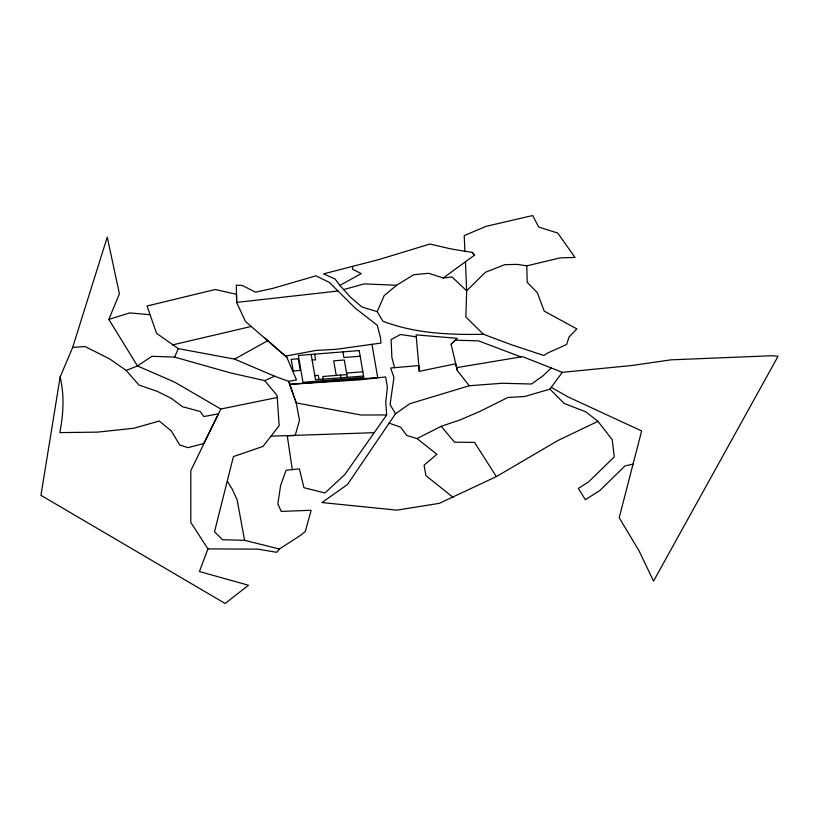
<?xml version="1.0" encoding="UTF-8"?>
<svg xmlns="http://www.w3.org/2000/svg" width="819" height="819" viewBox="0 0 819 819"><rect width="100%" height="100%" fill="white"/><g stroke="black" fill="none" stroke-linecap="round" stroke-linejoin="round"><path stroke-width="1.23" d="M60.145 376.965L40.95 495.311L225.123 603.46L248.464 585.247L199.437 571.539L207.934 548.884L190.796 522.43L190.796 470.669L218.468 413.82L203.859 416.574L200.174 411.507L182.504 406.726L171.212 398.29L157.412 391.421L139.025 385.053L126.146 370.413L109.623 358.906L84.91 346.498L72.645 347.461L60.145 376.965C64.486 395.137 63.472 414.353 59.797 432.596L97.41 432.135L133.968 428.235L159.285 421.027L171.366 430.989L179.678 444.942L187.991 447.665L203.736 443.56L220.843 409.039L277.252 397.491L277.006 395.413L264.721 380.62L230.661 372.952L174.621 357.115L151.914 356.296L137.5 365.96L126.146 370.413M338.022 291.021L236.64 302.385L236.312 285.145L242.363 285.493L255.456 292.158L272.266 288.523L316.011 275.829L329.433 282.473L355.17 308.077L377.334 325.348L380.518 337.868L380.999 343.069L336.036 349.324L315.796 350.46L285.503 356.132L245.475 321.509L236.64 302.385L236.558 294.359L215.284 289.496L147.072 305.999L156.552 333.313L178.317 348.618L234.592 359.121L274.631 376.228L288.677 381.378L289.731 384.326L359.275 379.883L385.647 376.965L387.397 387.203L385.749 401.945L386.65 414.957L344.738 474.662L324.948 492.956L303.921 487.694L299.406 468.867L286.118 470.26L280.641 485.401L277.825 503.859L281.204 511.394L311.159 510.278L305.344 531.326L300.778 535.176L279.433 548.986L244.594 540.345L222.584 539.711L214.506 531.777L233.425 456.582L262.971 446.447L279.146 425.685L277.252 397.491M72.645 347.461L107.248 237.121L119.4 293.816L108.825 319.41L137.5 365.96L174.621 382.115L220.843 409.039M174.621 357.115L178.317 348.618M483.415 334.265C449.631 335.012 414.762 333.435 382.903 321.222L377.19 311.66L384.234 295.536L396.591 285.278L413.595 274.744L428.685 273.3L443.263 277.979L452.027 276.976L466.656 290.817L465.857 317.025L483.415 334.265L511.67 344.83L543.806 355.487L547.962 352.876L566.676 344.451L569.01 337.008L576.863 328.921L544.195 311.097L537.366 292.721L527.201 282.32L526.801 265.868L559.971 257.913L574.989 257.453L557.77 233.057L538.677 227.037L532.708 215.54L485.892 226.392L464.219 235.626L464.905 251.269L472.266 252.354L474.518 255.139L443.263 277.979M551.259 387.346L568.243 397L641.635 430.948L619.195 517.71L639.178 551.044L653.531 581.142L778.05 356.285L772.491 355.712L670.956 359.848L632.114 365.469L562.274 372.348L551.269 367.956L543.284 375.593L531.521 384.019L502.149 383.272L469.277 385.749L409.838 403.706L395.536 413.728L347.522 484.479L321.949 502.559L396.918 510.135L439.363 503.337L496.365 476.607L557.903 440.509L597.962 421.355L612.202 439.68L614.27 456.859L588.626 481.879L578.337 488.411L585.35 499.692L599.856 490.489L625.051 465.898L633.056 464.107M388.871 423.034L400.645 427.201L406.756 435.452L417.045 438.574L441.195 426.289L459.807 420.014L479.596 411.558L507.821 397.502L524.774 396.468L549.938 389.148L562.274 372.348M279.433 548.986L276.72 552.313L257.893 549.15L207.934 548.884M457.33 370.577L451.105 344.185L457.299 338.329L416.093 334.879L419.328 371.345L455.61 363.779L457.33 370.577L469.277 385.749M451.105 344.185L455.344 340.182L478.583 340.878L520.915 356.9M234.592 359.121L267.844 340.622L286.824 357.258M464.905 251.269L450.583 248.843L429.893 244.031L378.982 259.541L323.587 273.874L335.063 278.982L339.844 285.421L361.23 273.618L352.672 269.236L352.549 266.38M264.721 380.62L274.631 376.228M108.825 319.41L129.73 312.899L149.59 314.67M339.844 285.421L343.642 289.578L364.312 283.896L396.591 285.278M172.389 344.953L251.29 326.443M456.592 367.649L522.532 356.634L551.269 367.956M312.141 360.084L315.612 359.807L314.639 354.146M360.155 356.234L343.888 357.534L342.905 351.873M314.824 375.634L318.284 375.358L319 379.473M346.56 373.085L362.827 371.775M346.816 374.57L322.809 376.494L323.638 381.357L341.308 379.934L340.479 375.071M363.575 376.064L315.53 379.74L311.169 354.422M373.73 432.698L270.966 436.169M386.65 414.957L361.025 414.998L296.222 402.897L288.677 381.378L296.478 379.934L286.281 355.989M526.801 265.868L517.209 264.383L504.75 264.67L485.411 272.266L466.656 290.817L465.468 261.742M416.257 336.824L400.481 334.51L391.103 339.588L391.881 357.442L394.543 367.68M377.19 311.66L361.937 307.002L350.593 297.297L343.642 289.578M597.962 421.355L585.831 411.834L564.168 403.45L549.938 389.148M417.045 438.574L436.896 454.289L424.078 465.151L425.87 475.583L453.112 497.358M264.998 338.104L267.844 340.622M441.195 426.289L454.525 442.199L474.529 442.383L496.365 476.607M472.266 252.354L474.518 255.139M227.395 481.326L232.227 489.138L237.141 499.928L244.594 540.345M395.536 413.728L390.069 404.617L393.949 377.467L390.673 368.018L418.826 365.571L419.328 371.345M371.969 344.328L377.692 377.579L289.731 384.326L296.222 402.897L299.498 420.301L295.178 435.503L287.264 435.79L292.301 469.645M347.287 377.303L344.308 359.991L333.702 360.841L336.22 375.419M359.183 350.573L298.362 355.446L302.989 382.319L363.81 377.436L359.183 350.573M298.249 358.763L291.185 359.326L293.192 370.987L300.256 370.423L298.249 358.763"/></g></svg>
